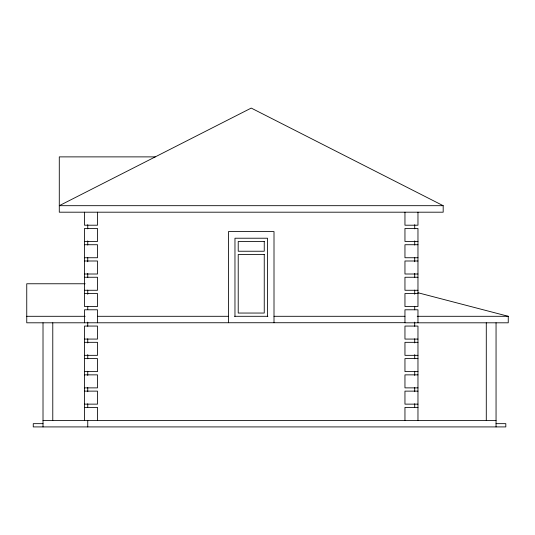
<?xml version="1.0" encoding="UTF-8"?>
<svg xmlns="http://www.w3.org/2000/svg" width="535" height="535" viewBox="0 0 535 535"><rect width="100%" height="100%" fill="white"/><g stroke="black" fill="none" stroke-linecap="round" stroke-linejoin="round"><path stroke-width="0.8" d="M155.257 156.882L59.285 156.882L59.285 212.194L443.181 212.194L443.181 205.687L251.236 108.083L59.285 205.687L443.181 205.687M84.497 241.472L97.51 241.472L97.51 228.458L84.497 228.458L84.497 306.542L97.51 306.542L97.51 293.528L84.497 293.528M417.969 241.472L404.955 241.472L404.955 228.458L417.969 228.458L417.969 306.542L404.955 306.542L404.955 293.528L417.969 293.528M84.497 244.729L97.51 244.729L97.51 257.743L84.497 257.743M417.969 244.729L404.955 244.729L404.955 257.743L417.969 257.743M84.497 260.993L97.51 260.993L97.51 274.007L84.497 274.007M417.969 260.993L404.955 260.993L404.955 274.007L417.969 274.007M84.497 277.257L97.51 277.257L97.51 290.271L84.497 290.271M417.969 277.257L404.955 277.257L404.955 290.271L417.969 290.271M85.145 283.764L26.75 283.764L26.75 322.806L404.955 322.692M26.75 316.299L85.145 316.299M97.51 316.299L228.458 316.299M234.49 316.299L267.868 316.299M274.007 316.299L404.955 316.299M417.22 316.299L508.25 316.299L508.25 322.806L404.955 322.806L404.955 309.792L417.969 309.792L417.969 322.806M84.497 339.076L97.51 339.076L97.51 326.062L84.497 326.062L84.497 420.41M417.969 339.076L404.955 339.076L404.955 326.062L417.969 326.062L417.969 420.41M84.497 342.326L97.51 342.326L97.51 355.34L84.497 355.34M417.969 342.326L404.955 342.326L404.955 355.34L417.969 355.34M84.497 358.597L97.51 358.597L97.51 371.611L84.497 371.611M417.969 358.597L404.955 358.597L404.955 371.611L417.969 371.611M84.497 374.861L97.51 374.861L97.51 387.875L84.497 387.875M417.969 374.861L404.955 374.861L404.955 387.875L417.969 387.875M84.497 391.125L97.51 391.125L97.51 404.139L84.497 404.139M417.969 391.125L404.955 391.125L404.955 404.139L417.969 404.139M84.497 407.396L97.51 407.396L97.51 420.41M417.969 407.396L404.955 407.396L404.955 420.41M43.014 420.41L496.052 420.41M43.014 423.66L33.257 423.66L33.257 426.917L505.809 426.917L505.809 423.66L496.052 423.66M417.942 292.739L508.25 316.299M496.052 322.806L496.052 426.917M486.288 322.806L486.288 420.41M417.969 212.194L417.969 225.208L404.955 225.208L404.955 212.194M414.719 224.687L414.719 228.853M414.719 240.89L414.719 245.057M414.719 257.576L414.719 261.742M414.719 273.425L414.719 277.591M414.719 290.104L414.719 294.277M414.719 306.308L414.719 309.792M414.719 322.13L414.719 326.296M414.719 338.789L414.719 342.955M414.719 354.611L414.719 358.778M414.719 371.27L414.719 375.436M414.719 387.541L414.719 391.714M414.719 403.751L414.719 407.142M274.007 322.692L274.007 231.601L228.458 231.601L228.458 322.692M267.5 316.299L267.5 238.222L234.965 238.222L234.965 316.299M97.51 212.194L97.51 225.208L84.497 225.208L84.497 212.194M97.51 322.806L97.51 309.792L84.497 309.792L84.497 322.806M87.753 224.687L87.753 228.853M87.753 240.89L87.753 245.057M87.753 257.576L87.753 261.742M87.753 273.425L87.753 277.591M87.753 290.104L87.753 294.277M87.753 306.308L87.753 309.638M87.753 322.13L87.753 326.296M87.753 338.789L87.753 342.955M87.753 354.611L87.753 358.778M87.753 371.27L87.753 375.436M87.753 387.541L87.753 391.714M87.753 403.751L87.753 407.142M87.753 420.41L87.753 426.917M52.778 322.806L52.778 420.41M43.014 322.806L43.014 426.917M264.25 241.472L238.222 241.472L238.222 251.236L264.25 251.236L264.25 241.472M264.25 254.486L238.222 254.486L238.222 313.049L264.25 313.049L264.25 254.486"/></g></svg>
